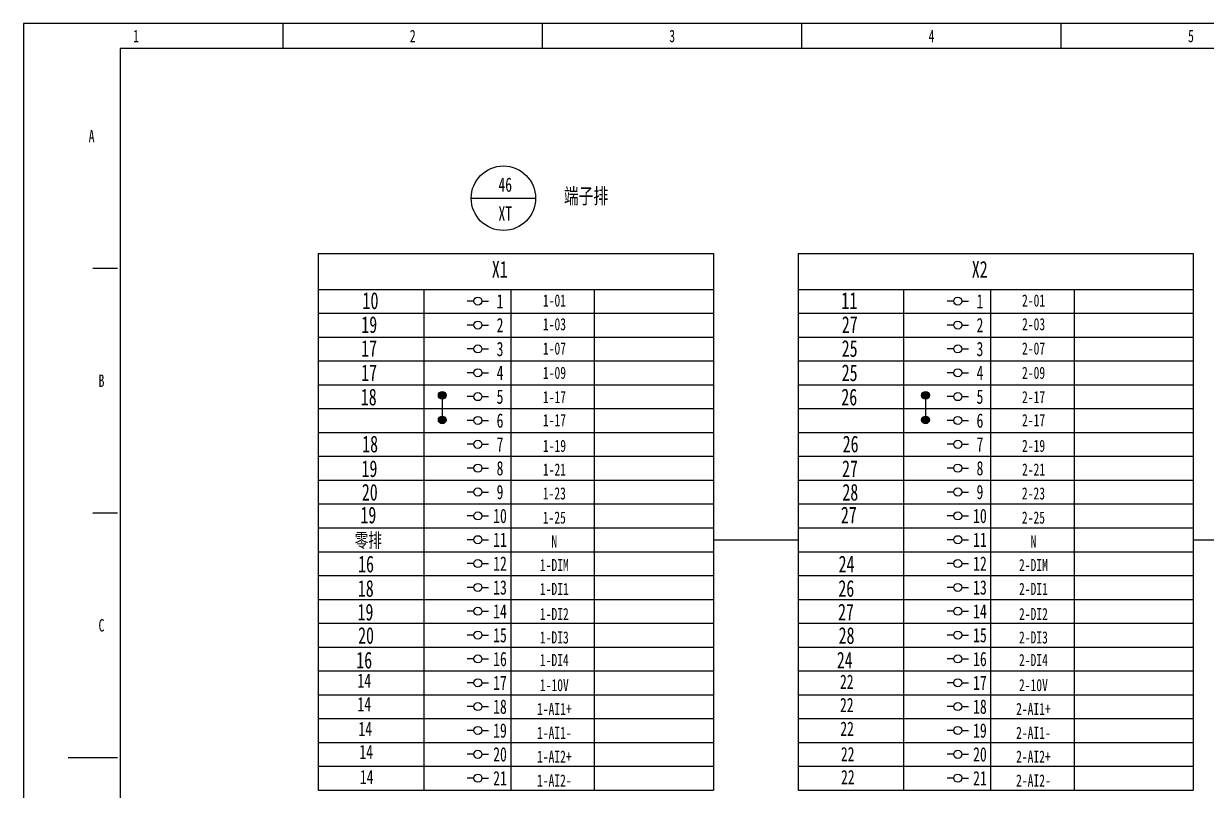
# Model space of a CAD drawing. Header units: millimetres. Extents: x 401220 to 2750366, y -101310 to 943175.
# Drawn here: x 1317985 to 1353266, y 411408 to 434274 of the extents above; entities that cross this region are included whole.
import ezdxf
from ezdxf.enums import TextEntityAlignment as Align

# ---------------------------------------------------------------- set-up
doc = ezdxf.new("R2010")
doc.units = ezdxf.units.MM
doc.styles.add('IDQSTYLE', font='NSimSun.ttf', dxfattribs={"width": 0.7})

msp = doc.modelspace()

# ---------------------------------------------------------------- hatches: boundary and pattern name
h = msp.add_hatch(color=256)
h.dxf.hatch_style = 1
h.paths.add_polyline_path([(1330587.27629, 423190.19194, 1), (1330356.30944, 423190.19194, 1)])
h = msp.add_hatch(color=256)
h.dxf.hatch_style = 1
h.paths.add_polyline_path([(1345004.26912, 423190.19194, 1), (1344773.30228, 423190.19194, 1)])
h = msp.add_hatch(color=256)
h.dxf.hatch_style = 1
h.paths.add_polyline_path([(1330587.27629, 422455.16772, 1), (1330356.30944, 422455.16772, 1)])
h = msp.add_hatch(color=256)
h.dxf.hatch_style = 1
h.paths.add_polyline_path([(1345004.26912, 422455.16772, 1), (1344773.30228, 422455.16772, 1)])

# ---------------------------------------------------------------- linework, layer by layer
at = {"ltscale": 4}
for p, q in [((1325723.55548, 433536.69009), (1325723.55548, 434273.6704)), ((1333461.84878, 433536.69009), (1333461.84878, 434273.6704)), ((1341200.14208, 433536.69009), (1341200.14208, 434273.6704)), ((1348938.43538, 433536.69009), (1348938.43538, 434273.6704)), ((1320048.80706, 426977.56529), (1320785.78737, 426977.56529)), ((1331415.2593, 425998.98723), (1331215.32635, 425998.98723)), ((1331655.17884, 425998.98723), (1331855.11179, 425998.98723)), ((1345732.28566, 425998.98723), (1345532.35272, 425998.98723)), ((1345972.2052, 425998.98723), (1346172.13815, 425998.98723)), ((1331415.2593, 425283.41753), (1331215.32635, 425283.41753)), ((1331655.17884, 425283.41753), (1331855.11179, 425283.41753)), ((1345732.28566, 425283.41753), (1345532.35272, 425283.41753)), ((1345972.2052, 425283.41753), (1346172.13815, 425283.41753)), ((1331415.25928, 424571.94402), (1331215.32633, 424571.94402)), ((1331655.17882, 424571.94402), (1331855.11177, 424571.94402)), ((1345732.28565, 424571.94402), (1345532.3527, 424571.94402)), ((1345972.20518, 424571.94402), (1346172.13813, 424571.94402)), ((1331415.2593, 423860.77456), (1331215.32635, 423860.77456)), ((1331655.17884, 423860.77456), (1331855.11179, 423860.77456)), ((1345732.28566, 423860.77456), (1345532.35272, 423860.77456)), ((1345972.2052, 423860.77456), (1346172.13815, 423860.77456)), ((1331415.25927, 423149.60509), (1331215.32632, 423149.60509)), ((1331655.1788, 423149.60509), (1331855.11175, 423149.60509)), ((1345732.28563, 423149.60509), (1345532.35268, 423149.60509)), ((1345972.20517, 423149.60509), (1346172.13811, 423149.60509)), ((1331415.25938, 422438.73967), (1331215.32643, 422438.73967)), ((1331655.17892, 422438.73967), (1331855.11187, 422438.73967)), ((1345732.28574, 422438.73967), (1345532.35279, 422438.73967)), ((1345972.20528, 422438.73967), (1346172.13823, 422438.73967)), ((1331415.2594, 421727.57021), (1331215.32645, 421727.57021)), ((1331655.17894, 421727.57021), (1331855.11189, 421727.57021)), ((1345732.28576, 421727.57021), (1345532.35281, 421727.57021)), ((1345972.2053, 421727.57021), (1346172.13825, 421727.57021)), ((1331415.25938, 421016.09671), (1331215.32643, 421016.09671)), ((1331655.17892, 421016.09671), (1331855.11187, 421016.09671)), ((1345732.28574, 421016.09671), (1345532.35279, 421016.09671)), ((1345972.20528, 421016.09671), (1346172.13823, 421016.09671)), ((1331415.2594, 420304.92724), (1331215.32645, 420304.92724)), ((1331655.17894, 420304.92724), (1331855.11189, 420304.92724)), ((1345732.28576, 420304.92724), (1345532.35281, 420304.92724)), ((1345972.2053, 420304.92724), (1346172.13825, 420304.92724)), ((1320048.80706, 419681.46018), (1320785.78737, 419681.46018)), ((1331415.25936, 419593.75778), (1331215.32641, 419593.75778)), ((1331655.1789, 419593.75778), (1331855.11185, 419593.75778)), ((1345732.28572, 419593.75778), (1345532.35277, 419593.75778)), ((1345972.20526, 419593.75778), (1346172.13821, 419593.75778)), ((1331415.25928, 418882.89236), (1331215.32633, 418882.89236)), ((1331655.17882, 418882.89236), (1331855.11177, 418882.89236)), ((1345732.28565, 418882.89236), (1345532.3527, 418882.89236)), ((1345972.20518, 418882.89236), (1346172.13813, 418882.89236)), ((1331415.2593, 418171.7229), (1331215.32635, 418171.7229)), ((1331655.17884, 418171.7229), (1331855.11179, 418171.7229)), ((1345732.28566, 418171.7229), (1345532.35272, 418171.7229)), ((1345972.2052, 418171.7229), (1346172.13815, 418171.7229)), ((1331415.25928, 417460.24939), (1331215.32633, 417460.24939)), ((1331655.17882, 417460.24939), (1331855.11177, 417460.24939)), ((1345732.28565, 417460.24939), (1345532.3527, 417460.24939)), ((1345972.20518, 417460.24939), (1346172.13813, 417460.24939)), ((1331415.2593, 416749.07993), (1331215.32635, 416749.07993)), ((1331655.17884, 416749.07993), (1331855.11179, 416749.07993)), ((1345732.28566, 416749.07993), (1345532.35272, 416749.07993)), ((1345972.2052, 416749.07993), (1346172.13815, 416749.07993)), ((1331415.25927, 416037.91047), (1331215.32632, 416037.91047)), ((1331655.1788, 416037.91047), (1331855.11175, 416037.91047)), ((1345732.28563, 416037.91047), (1345532.35268, 416037.91047)), ((1345972.20517, 416037.91047), (1346172.13811, 416037.91047)), ((1331415.25928, 415326.741), (1331215.32633, 415326.741)), ((1331655.17882, 415326.741), (1331855.11177, 415326.741)), ((1345732.28565, 415326.741), (1345532.3527, 415326.741)), ((1345972.20518, 415326.741), (1346172.13813, 415326.741)), ((1331415.2593, 414615.57154), (1331215.32635, 414615.57154)), ((1331655.17884, 414615.57154), (1331855.11179, 414615.57154)), ((1345732.28566, 414615.57154), (1345532.35272, 414615.57154)), ((1345972.2052, 414615.57154), (1346172.13815, 414615.57154)), ((1331415.25932, 413904.40208), (1331215.32637, 413904.40208)), ((1331655.17886, 413904.40208), (1331855.11181, 413904.40208)), ((1345732.28568, 413904.40208), (1345532.35273, 413904.40208)), ((1345972.20522, 413904.40208), (1346172.13817, 413904.40208)), ((1331415.25934, 413193.23262), (1331215.32639, 413193.23262)), ((1331655.17888, 413193.23262), (1331855.11183, 413193.23262)), ((1345732.2857, 413193.23262), (1345532.35275, 413193.23262)), ((1345972.20524, 413193.23262), (1346172.13819, 413193.23262)), ((1331415.25936, 412482.06315), (1331215.32641, 412482.06315)), ((1331655.1789, 412482.06315), (1331855.11185, 412482.06315)), ((1345732.28572, 412482.06315), (1345532.35277, 412482.06315)), ((1345972.20526, 412482.06315), (1346172.13821, 412482.06315)), ((1319311.82674, 412385.35507), (1320785.78737, 412385.35507)), ((1331415.25938, 411770.89369), (1331215.32643, 411770.89369)), ((1331655.17892, 411770.89369), (1331855.11187, 411770.89369)), ((1345732.28574, 411770.89369), (1345532.35279, 411770.89369)), ((1345972.20528, 411770.89369), (1346172.13823, 411770.89369))]:
    msp.add_line(p, q, dxfattribs=at)
for p, q in [((1331336.06655, 429067.38266), (1333258.52148, 429067.38266)), ((1326773.18071, 427415.36432), (1326773.18074, 426348.61013)), ((1326773.18071, 427415.36432), (1338559.66173, 427415.36432)), ((1338559.66173, 427415.36432), (1338559.66176, 426348.61013)), ((1341090.20707, 427415.36432), (1341090.2071, 426348.61013)), ((1341090.20707, 427415.36432), (1352876.68809, 427415.36432)), ((1352876.68809, 427415.36432), (1352876.68812, 426348.61013)), ((1326773.1807, 426348.61013), (1326773.18072, 425637.44067)), ((1326773.1807, 426348.61013), (1326773.18072, 425637.44067)), ((1326773.1807, 426348.61013), (1338151.8921, 426348.61013)), ((1326773.18074, 426348.61013), (1338151.89214, 426348.61013)), ((1327180.95031, 426348.61013), (1338559.66172, 426348.61013)), ((1327180.95035, 426348.61013), (1338559.66176, 426348.61013)), ((1329919.27889, 426348.61013), (1329919.27891, 425637.44067)), ((1332514.72129, 426348.61013), (1332514.7213, 425637.44067)), ((1335003.81441, 426348.61013), (1335003.81442, 425637.44067)), ((1338559.66172, 426348.61013), (1338559.66174, 425637.44067)), ((1338559.66172, 426348.61013), (1338559.66174, 425637.44067)), ((1341090.20706, 426348.61013), (1341090.20708, 425637.44067)), ((1341090.20706, 426348.61013), (1341090.20708, 425637.44067)), ((1341090.20706, 426348.61013), (1352468.91846, 426348.61013)), ((1341090.2071, 426348.61013), (1352468.9185, 426348.61013)), ((1341497.97668, 426348.61013), (1352876.68808, 426348.61013)), ((1341497.97671, 426348.61013), (1352876.68812, 426348.61013)), ((1344236.30525, 426348.61013), (1344236.30527, 425637.44067)), ((1346831.74765, 426348.61013), (1346831.74767, 425637.44067)), ((1349320.84077, 426348.61013), (1349320.84079, 425637.44067)), ((1352876.68808, 426348.61013), (1352876.6881, 425637.44067)), ((1352876.68808, 426348.61013), (1352876.6881, 425637.44067)), ((1326773.18072, 425637.44067), (1326773.18074, 424926.2712)), ((1326773.18072, 425637.44067), (1326773.18074, 424926.2712)), ((1326773.18072, 425637.44067), (1338151.89212, 425637.44067)), ((1327180.95033, 425637.44067), (1338559.66174, 425637.44067)), ((1329919.27891, 425637.44067), (1329919.27893, 424926.2712)), ((1332514.7213, 425637.44067), (1332514.72132, 424926.2712)), ((1335003.81442, 425637.44067), (1335003.81444, 424926.2712)), ((1338559.66174, 425637.44067), (1338559.66176, 424926.2712)), ((1338559.66174, 425637.44067), (1338559.66176, 424926.2712)), ((1341090.20708, 425637.44067), (1341090.2071, 424926.2712)), ((1341090.20708, 425637.44067), (1341090.2071, 424926.2712)), ((1341090.20708, 425637.44067), (1352468.91848, 425637.44067)), ((1341497.97669, 425637.44067), (1352876.6881, 425637.44067)), ((1344236.30527, 425637.44067), (1344236.30529, 424926.2712)), ((1346831.74767, 425637.44067), (1346831.74768, 424926.2712)), ((1349320.84079, 425637.44067), (1349320.8408, 424926.2712)), ((1352876.6881, 425637.44067), (1352876.68812, 424926.2712)), ((1352876.6881, 425637.44067), (1352876.68812, 424926.2712)), ((1326773.18074, 424926.2712), (1326773.18076, 424215.10174)), ((1326773.18074, 424926.2712), (1326773.18076, 424215.10174)), ((1326773.18074, 424926.2712), (1338151.89214, 424926.2712)), ((1327180.95035, 424926.2712), (1338559.66176, 424926.2712)), ((1329919.27893, 424926.2712), (1329919.27895, 424215.10174)), ((1332514.72132, 424926.2712), (1332514.72134, 424215.10174)), ((1335003.81444, 424926.2712), (1335003.81446, 424215.10174)), ((1338559.66176, 424926.2712), (1338559.66178, 424215.10174)), ((1338559.66176, 424926.2712), (1338559.66178, 424215.10174)), ((1341090.2071, 424926.2712), (1341090.20712, 424215.10174)), ((1341090.2071, 424926.2712), (1341090.20712, 424215.10174)), ((1341090.2071, 424926.2712), (1352468.9185, 424926.2712)), ((1341497.97671, 424926.2712), (1352876.68812, 424926.2712)), ((1344236.30529, 424926.2712), (1344236.30531, 424215.10174)), ((1346831.74768, 424926.2712), (1346831.7477, 424215.10174)), ((1349320.8408, 424926.2712), (1349320.84082, 424215.10174)), ((1352876.68812, 424926.2712), (1352876.68814, 424215.10174)), ((1352876.68812, 424926.2712), (1352876.68814, 424215.10174)), ((1326773.18076, 424215.10174), (1326773.18077, 423503.93228)), ((1326773.18076, 424215.10174), (1326773.18077, 423503.93228)), ((1326773.18076, 424215.10174), (1338151.89216, 424215.10174)), ((1327180.95037, 424215.10174), (1338559.66178, 424215.10174)), ((1329919.27895, 424215.10174), (1329919.27897, 423503.93228)), ((1332514.72134, 424215.10174), (1332514.72136, 423503.93228)), ((1335003.81446, 424215.10174), (1335003.81448, 423503.93228)), ((1338559.66178, 424215.10174), (1338559.6618, 423503.93228)), ((1338559.66178, 424215.10174), (1338559.6618, 423503.93228)), ((1341090.20712, 424215.10174), (1341090.20714, 423503.93228)), ((1341090.20712, 424215.10174), (1341090.20714, 423503.93228)), ((1341090.20712, 424215.10174), (1352468.91852, 424215.10174)), ((1341497.97673, 424215.10174), (1352876.68814, 424215.10174)), ((1344236.30531, 424215.10174), (1344236.30533, 423503.93228)), ((1346831.7477, 424215.10174), (1346831.74772, 423503.93228)), ((1349320.84082, 424215.10174), (1349320.84084, 423503.93228)), ((1352876.68814, 424215.10174), (1352876.68816, 423503.93228)), ((1352876.68814, 424215.10174), (1352876.68816, 423503.93228)), ((1326773.18077, 423503.93228), (1326773.18079, 422792.76281)), ((1326773.18077, 423503.93228), (1326773.18079, 422792.76281)), ((1326773.18077, 423503.93228), (1338151.89218, 423503.93228)), ((1327180.95039, 423503.93228), (1338559.6618, 423503.93228)), ((1329919.27897, 423503.93228), (1329919.27899, 422792.76281)), ((1332514.72136, 423503.93228), (1332514.72138, 422792.76281)), ((1335003.81448, 423503.93228), (1335003.8145, 422792.76281)), ((1338559.6618, 423503.93228), (1338559.66181, 422792.76281)), ((1338559.6618, 423503.93228), (1338559.66181, 422792.76281)), ((1341090.20714, 423503.93228), (1341090.20715, 422792.76281)), ((1341090.20714, 423503.93228), (1341090.20715, 422792.76281)), ((1341090.20714, 423503.93228), (1352468.91854, 423503.93228)), ((1341497.97675, 423503.93228), (1352876.68816, 423503.93228)), ((1344236.30533, 423503.93228), (1344236.30535, 422792.76281)), ((1346831.74772, 423503.93228), (1346831.74774, 422792.76281)), ((1349320.84084, 423503.93228), (1349320.84086, 422792.76281)), ((1352876.68816, 423503.93228), (1352876.68818, 422792.76281)), ((1352876.68816, 423503.93228), (1352876.68818, 422792.76281)), ((1330471.79287, 423190.19194), (1330471.79287, 422455.16772)), ((1344888.7857, 423190.19194), (1344888.7857, 422455.16772)), ((1326773.18079, 422792.76281), (1338151.8922, 422792.76281)), ((1326773.18079, 422792.76281), (1326773.18081, 422081.59335)), ((1326773.18079, 422792.76281), (1326773.18081, 422081.59335)), ((1326773.18079, 422792.76281), (1338151.8922, 422792.76281)), ((1326773.18083, 422792.76281), (1338151.89224, 422792.76281)), ((1327180.95041, 422792.76281), (1338559.66181, 422792.76281)), ((1327180.95041, 422792.76281), (1338559.66181, 422792.76281)), ((1327180.95045, 422792.76281), (1338559.66185, 422792.76281)), ((1329919.27899, 422792.76281), (1329919.27901, 422081.59335)), ((1332514.72138, 422792.76281), (1332514.7214, 422081.59335)), ((1335003.8145, 422792.76281), (1335003.81452, 422081.59335)), ((1338559.66181, 422792.76281), (1338559.66183, 422081.59335)), ((1338559.66181, 422792.76281), (1338559.66183, 422081.59335)), ((1341090.20715, 422792.76281), (1352468.91856, 422792.76281)), ((1341090.20715, 422792.76281), (1341090.20717, 422081.59335)), ((1341090.20715, 422792.76281), (1341090.20717, 422081.59335)), ((1341090.20715, 422792.76281), (1352468.91856, 422792.76281)), ((1341090.20719, 422792.76281), (1352468.9186, 422792.76281)), ((1341497.97677, 422792.76281), (1352876.68818, 422792.76281)), ((1341497.97677, 422792.76281), (1352876.68818, 422792.76281)), ((1341497.97681, 422792.76281), (1352876.68821, 422792.76281)), ((1344236.30535, 422792.76281), (1344236.30537, 422081.59335)), ((1346831.74774, 422792.76281), (1346831.74776, 422081.59335)), ((1349320.84086, 422792.76281), (1349320.84088, 422081.59335)), ((1352876.68818, 422792.76281), (1352876.68819, 422081.59335)), ((1352876.68818, 422792.76281), (1352876.68819, 422081.59335)), ((1326773.18081, 422081.59335), (1326773.18083, 421370.42389)), ((1326773.18081, 422081.59335), (1326773.18083, 421370.42389)), ((1326773.18081, 422081.59335), (1338151.89222, 422081.59335)), ((1327180.95043, 422081.59335), (1338559.66183, 422081.59335)), ((1329919.27901, 422081.59335), (1329919.27902, 421370.42389)), ((1332514.7214, 422081.59335), (1332514.72142, 421370.42389)), ((1335003.81452, 422081.59335), (1335003.81454, 421370.42389)), ((1338559.66183, 422081.59335), (1338559.66185, 421370.42389)), ((1338559.66183, 422081.59335), (1338559.66185, 421370.42389)), ((1341090.20717, 422081.59335), (1341090.20719, 421370.42389)), ((1341090.20717, 422081.59335), (1341090.20719, 421370.42389)), ((1341090.20717, 422081.59335), (1352468.91858, 422081.59335)), ((1341497.97679, 422081.59335), (1352876.68819, 422081.59335)), ((1344236.30537, 422081.59335), (1344236.30539, 421370.42389)), ((1346831.74776, 422081.59335), (1346831.74778, 421370.42389)), ((1349320.84088, 422081.59335), (1349320.8409, 421370.42389)), ((1352876.68819, 422081.59335), (1352876.68821, 421370.42389)), ((1352876.68819, 422081.59335), (1352876.68821, 421370.42389)), ((1326773.18083, 421370.42389), (1326773.18085, 420659.25443)), ((1326773.18083, 421370.42389), (1326773.18085, 420659.25443)), ((1326773.18083, 421370.42389), (1338151.89224, 421370.42389)), ((1327180.95045, 421370.42389), (1338559.66185, 421370.42389)), ((1329919.27902, 421370.42389), (1329919.27904, 420659.25443)), ((1332514.72142, 421370.42389), (1332514.72144, 420659.25443)), ((1335003.81454, 421370.42389), (1335003.81456, 420659.25443)), ((1338559.66185, 421370.42389), (1338559.66187, 420659.25443)), ((1338559.66185, 421370.42389), (1338559.66187, 420659.25443)), ((1341090.20719, 421370.42389), (1341090.20721, 420659.25443)), ((1341090.20719, 421370.42389), (1341090.20721, 420659.25443)), ((1341090.20719, 421370.42389), (1352468.9186, 421370.42389)), ((1341497.97681, 421370.42389), (1352876.68821, 421370.42389)), ((1344236.30539, 421370.42389), (1344236.3054, 420659.25443)), ((1346831.74778, 421370.42389), (1346831.7478, 420659.25443)), ((1349320.8409, 421370.42389), (1349320.84092, 420659.25443)), ((1352876.68821, 421370.42389), (1352876.68823, 420659.25443)), ((1352876.68821, 421370.42389), (1352876.68823, 420659.25443)), ((1326773.18085, 420659.25443), (1326773.18087, 419948.08496)), ((1326773.18085, 420659.25443), (1326773.18087, 419948.08496)), ((1326773.18085, 420659.25443), (1338151.89225, 420659.25443)), ((1327180.95047, 420659.25443), (1338559.66187, 420659.25443)), ((1329919.27904, 420659.25443), (1329919.27906, 419948.08496)), ((1332514.72144, 420659.25443), (1332514.72146, 419948.08496)), ((1335003.81456, 420659.25443), (1335003.81458, 419948.08496)), ((1338559.66187, 420659.25443), (1338559.66189, 419948.08496)), ((1338559.66187, 420659.25443), (1338559.66189, 419948.08496)), ((1341090.20721, 420659.25443), (1341090.20723, 419948.08496)), ((1341090.20721, 420659.25443), (1341090.20723, 419948.08496)), ((1341090.20721, 420659.25443), (1352468.91862, 420659.25443)), ((1341497.97683, 420659.25443), (1352876.68823, 420659.25443)), ((1344236.3054, 420659.25443), (1344236.30542, 419948.08496)), ((1346831.7478, 420659.25443), (1346831.74782, 419948.08496)), ((1349320.84092, 420659.25443), (1349320.84094, 419948.08496)), ((1352876.68823, 420659.25443), (1352876.68825, 419948.08496)), ((1352876.68823, 420659.25443), (1352876.68825, 419948.08496)), ((1326773.18087, 419948.08496), (1326773.18089, 419236.9155)), ((1326773.18087, 419948.08496), (1326773.18089, 419236.9155)), ((1326773.18087, 419948.08496), (1338151.89227, 419948.08496)), ((1327180.95049, 419948.08496), (1338559.66189, 419948.08496)), ((1329919.27906, 419948.08496), (1329919.27908, 419236.9155)), ((1332514.72146, 419948.08496), (1332514.72148, 419236.9155)), ((1335003.81458, 419948.08496), (1335003.8146, 419236.9155)), ((1338559.66189, 419948.08496), (1338559.66191, 419236.9155)), ((1338559.66189, 419948.08496), (1338559.66191, 419236.9155)), ((1341090.20723, 419948.08496), (1341090.20725, 419236.9155)), ((1341090.20723, 419948.08496), (1341090.20725, 419236.9155)), ((1341090.20723, 419948.08496), (1352468.91863, 419948.08496)), ((1341497.97685, 419948.08496), (1352876.68825, 419948.08496)), ((1344236.30542, 419948.08496), (1344236.30544, 419236.9155)), ((1346831.74782, 419948.08496), (1346831.74784, 419236.9155)), ((1349320.84094, 419948.08496), (1349320.84096, 419236.9155)), ((1352876.68825, 419948.08496), (1352876.68827, 419236.9155)), ((1352876.68825, 419948.08496), (1352876.68827, 419236.9155)), ((1326773.1807, 419236.9155), (1326773.18072, 418525.74604)), ((1326773.1807, 419236.9155), (1326773.18072, 418525.74604)), ((1326773.1807, 419236.9155), (1338151.8921, 419236.9155)), ((1326773.18074, 419236.9155), (1338151.89214, 419236.9155)), ((1326773.18089, 419236.9155), (1338151.89229, 419236.9155)), ((1327180.95031, 419236.9155), (1338559.66172, 419236.9155)), ((1327180.95035, 419236.9155), (1338559.66176, 419236.9155)), ((1327180.95051, 419236.9155), (1338559.66191, 419236.9155)), ((1329919.27889, 419236.9155), (1329919.27891, 418525.74604)), ((1332514.72129, 419236.9155), (1332514.7213, 418525.74604)), ((1335003.81441, 419236.9155), (1335003.81442, 418525.74604)), ((1338559.66172, 419236.9155), (1338559.66174, 418525.74604)), ((1338559.66172, 419236.9155), (1338559.66174, 418525.74604)), ((1341090.20706, 419236.9155), (1341090.20708, 418525.74604)), ((1341090.20706, 419236.9155), (1341090.20708, 418525.74604)), ((1341090.20706, 419236.9155), (1352468.91846, 419236.9155)), ((1341090.2071, 419236.9155), (1352468.9185, 419236.9155)), ((1341090.20725, 419236.9155), (1352468.91865, 419236.9155)), ((1341497.97668, 419236.9155), (1352876.68808, 419236.9155)), ((1341497.97671, 419236.9155), (1352876.68812, 419236.9155)), ((1341497.97687, 419236.9155), (1352876.68827, 419236.9155)), ((1344236.30525, 419236.9155), (1344236.30527, 418525.74604)), ((1346831.74765, 419236.9155), (1346831.74767, 418525.74604)), ((1349320.84077, 419236.9155), (1349320.84079, 418525.74604)), ((1352876.68808, 419236.9155), (1352876.6881, 418525.74604)), ((1352876.68808, 419236.9155), (1352876.6881, 418525.74604)), ((1338559.66173, 418881.33077), (1341090.20707, 418881.33077)), ((1352876.68809, 418881.33077), (1355433.73352, 418881.33077)), ((1326773.18072, 418525.74604), (1326773.18074, 417814.57658)), ((1326773.18072, 418525.74604), (1326773.18074, 417814.57658)), ((1326773.18072, 418525.74604), (1338151.89212, 418525.74604)), ((1327180.95033, 418525.74604), (1338559.66174, 418525.74604)), ((1329919.27891, 418525.74604), (1329919.27893, 417814.57658)), ((1332514.7213, 418525.74604), (1332514.72132, 417814.57658)), ((1335003.81442, 418525.74604), (1335003.81444, 417814.57658)), ((1338559.66174, 418525.74604), (1338559.66176, 417814.57658)), ((1338559.66174, 418525.74604), (1338559.66176, 417814.57658)), ((1341090.20708, 418525.74604), (1341090.2071, 417814.57658)), ((1341090.20708, 418525.74604), (1341090.2071, 417814.57658)), ((1341090.20708, 418525.74604), (1352468.91848, 418525.74604)), ((1341497.97669, 418525.74604), (1352876.6881, 418525.74604)), ((1344236.30527, 418525.74604), (1344236.30529, 417814.57658)), ((1346831.74767, 418525.74604), (1346831.74768, 417814.57658)), ((1349320.84079, 418525.74604), (1349320.8408, 417814.57658)), ((1352876.6881, 418525.74604), (1352876.68812, 417814.57658)), ((1352876.6881, 418525.74604), (1352876.68812, 417814.57658)), ((1326773.18074, 417814.57658), (1326773.18076, 417103.40711)), ((1326773.18074, 417814.57658), (1326773.18076, 417103.40711)), ((1326773.18074, 417814.57658), (1338151.89214, 417814.57658)), ((1327180.95035, 417814.57658), (1338559.66176, 417814.57658)), ((1329919.27893, 417814.57658), (1329919.27895, 417103.40711)), ((1332514.72132, 417814.57658), (1332514.72134, 417103.40711)), ((1335003.81444, 417814.57658), (1335003.81446, 417103.40711)), ((1338559.66176, 417814.57658), (1338559.66178, 417103.40711)), ((1338559.66176, 417814.57658), (1338559.66178, 417103.40711)), ((1341090.2071, 417814.57658), (1341090.20712, 417103.40711)), ((1341090.2071, 417814.57658), (1341090.20712, 417103.40711)), ((1341090.2071, 417814.57658), (1352468.9185, 417814.57658)), ((1341497.97671, 417814.57658), (1352876.68812, 417814.57658)), ((1344236.30529, 417814.57658), (1344236.30531, 417103.40711)), ((1346831.74768, 417814.57658), (1346831.7477, 417103.40711)), ((1349320.8408, 417814.57658), (1349320.84082, 417103.40711)), ((1352876.68812, 417814.57658), (1352876.68814, 417103.40711)), ((1352876.68812, 417814.57658), (1352876.68814, 417103.40711)), ((1326773.18076, 417103.40711), (1326773.18077, 416392.23765)), ((1326773.18076, 417103.40711), (1326773.18077, 416392.23765)), ((1326773.18076, 417103.40711), (1338151.89216, 417103.40711)), ((1327180.95037, 417103.40711), (1338559.66178, 417103.40711)), ((1329919.27895, 417103.40711), (1329919.27897, 416392.23765)), ((1332514.72134, 417103.40711), (1332514.72136, 416392.23765)), ((1335003.81446, 417103.40711), (1335003.81448, 416392.23765)), ((1338559.66178, 417103.40711), (1338559.6618, 416392.23765)), ((1338559.66178, 417103.40711), (1338559.6618, 416392.23765)), ((1341090.20712, 417103.40711), (1341090.20714, 416392.23765)), ((1341090.20712, 417103.40711), (1341090.20714, 416392.23765)), ((1341090.20712, 417103.40711), (1352468.91852, 417103.40711)), ((1341497.97673, 417103.40711), (1352876.68814, 417103.40711)), ((1344236.30531, 417103.40711), (1344236.30533, 416392.23765)), ((1346831.7477, 417103.40711), (1346831.74772, 416392.23765)), ((1349320.84082, 417103.40711), (1349320.84084, 416392.23765)), ((1352876.68814, 417103.40711), (1352876.68816, 416392.23765)), ((1352876.68814, 417103.40711), (1352876.68816, 416392.23765)), ((1326773.18077, 416392.23765), (1326773.18079, 415681.06819)), ((1326773.18077, 416392.23765), (1326773.18079, 415681.06819)), ((1326773.18077, 416392.23765), (1338151.89218, 416392.23765)), ((1327180.95039, 416392.23765), (1338559.6618, 416392.23765)), ((1329919.27897, 416392.23765), (1329919.27899, 415681.06819)), ((1332514.72136, 416392.23765), (1332514.72138, 415681.06819)), ((1335003.81448, 416392.23765), (1335003.8145, 415681.06819)), ((1338559.6618, 416392.23765), (1338559.66181, 415681.06819)), ((1338559.6618, 416392.23765), (1338559.66181, 415681.06819)), ((1341090.20714, 416392.23765), (1341090.20715, 415681.06819)), ((1341090.20714, 416392.23765), (1341090.20715, 415681.06819)), ((1341090.20714, 416392.23765), (1352468.91854, 416392.23765)), ((1341497.97675, 416392.23765), (1352876.68816, 416392.23765)), ((1344236.30533, 416392.23765), (1344236.30535, 415681.06819)), ((1346831.74772, 416392.23765), (1346831.74774, 415681.06819)), ((1349320.84084, 416392.23765), (1349320.84086, 415681.06819)), ((1352876.68816, 416392.23765), (1352876.68818, 415681.06819)), ((1352876.68816, 416392.23765), (1352876.68818, 415681.06819)), ((1326773.18079, 415681.06819), (1326773.18081, 414969.89872)), ((1326773.18079, 415681.06819), (1326773.18081, 414969.89872)), ((1326773.18079, 415681.06819), (1338151.8922, 415681.06819)), ((1327180.95041, 415681.06819), (1338559.66181, 415681.06819)), ((1329919.27899, 415681.06819), (1329919.27901, 414969.89872)), ((1332514.72138, 415681.06819), (1332514.7214, 414969.89872)), ((1335003.8145, 415681.06819), (1335003.81452, 414969.89872)), ((1338559.66181, 415681.06819), (1338559.66183, 414969.89872)), ((1338559.66181, 415681.06819), (1338559.66183, 414969.89872)), ((1341090.20715, 415681.06819), (1341090.20717, 414969.89872)), ((1341090.20715, 415681.06819), (1341090.20717, 414969.89872)), ((1341090.20715, 415681.06819), (1352468.91856, 415681.06819)), ((1341497.97677, 415681.06819), (1352876.68818, 415681.06819)), ((1344236.30535, 415681.06819), (1344236.30537, 414969.89872)), ((1346831.74774, 415681.06819), (1346831.74776, 414969.89872)), ((1349320.84086, 415681.06819), (1349320.84088, 414969.89872)), ((1352876.68818, 415681.06819), (1352876.68819, 414969.89872)), ((1352876.68818, 415681.06819), (1352876.68819, 414969.89872)), ((1326773.18081, 414969.89872), (1326773.18083, 414258.72926)), ((1326773.18081, 414969.89872), (1326773.18083, 414258.72926)), ((1326773.18081, 414969.89872), (1338151.89222, 414969.89872)), ((1327180.95043, 414969.89872), (1338559.66183, 414969.89872)), ((1329919.27901, 414969.89872), (1329919.27902, 414258.72926)), ((1332514.7214, 414969.89872), (1332514.72142, 414258.72926)), ((1335003.81452, 414969.89872), (1335003.81454, 414258.72926)), ((1338559.66183, 414969.89872), (1338559.66185, 414258.72926)), ((1338559.66183, 414969.89872), (1338559.66185, 414258.72926)), ((1341090.20717, 414969.89872), (1341090.20719, 414258.72926)), ((1341090.20717, 414969.89872), (1341090.20719, 414258.72926)), ((1341090.20717, 414969.89872), (1352468.91858, 414969.89872)), ((1341497.97679, 414969.89872), (1352876.68819, 414969.89872)), ((1344236.30537, 414969.89872), (1344236.30539, 414258.72926)), ((1346831.74776, 414969.89872), (1346831.74778, 414258.72926)), ((1349320.84088, 414969.89872), (1349320.8409, 414258.72926)), ((1352876.68819, 414969.89872), (1352876.68821, 414258.72926)), ((1352876.68819, 414969.89872), (1352876.68821, 414258.72926)), ((1326773.18083, 414258.72926), (1326773.18085, 413547.5598)), ((1326773.18083, 414258.72926), (1326773.18085, 413547.5598)), ((1326773.18083, 414258.72926), (1338151.89224, 414258.72926)), ((1327180.95045, 414258.72926), (1338559.66185, 414258.72926)), ((1329919.27902, 414258.72926), (1329919.27904, 413547.5598)), ((1332514.72142, 414258.72926), (1332514.72144, 413547.5598)), ((1335003.81454, 414258.72926), (1335003.81456, 413547.5598)), ((1338559.66185, 414258.72926), (1338559.66187, 413547.5598)), ((1338559.66185, 414258.72926), (1338559.66187, 413547.5598)), ((1341090.20719, 414258.72926), (1341090.20721, 413547.5598)), ((1341090.20719, 414258.72926), (1341090.20721, 413547.5598)), ((1341090.20719, 414258.72926), (1352468.9186, 414258.72926)), ((1341497.97681, 414258.72926), (1352876.68821, 414258.72926)), ((1344236.30539, 414258.72926), (1344236.3054, 413547.5598)), ((1346831.74778, 414258.72926), (1346831.7478, 413547.5598)), ((1349320.8409, 414258.72926), (1349320.84092, 413547.5598)), ((1352876.68821, 414258.72926), (1352876.68823, 413547.5598)), ((1352876.68821, 414258.72926), (1352876.68823, 413547.5598)), ((1326773.18085, 413547.5598), (1326773.18087, 412836.39034)), ((1326773.18085, 413547.5598), (1326773.18087, 412836.39034)), ((1326773.18085, 413547.5598), (1338151.89225, 413547.5598)), ((1327180.95047, 413547.5598), (1338559.66187, 413547.5598)), ((1329919.27904, 413547.5598), (1329919.27906, 412836.39034)), ((1332514.72144, 413547.5598), (1332514.72146, 412836.39034)), ((1335003.81456, 413547.5598), (1335003.81458, 412836.39034)), ((1338559.66187, 413547.5598), (1338559.66189, 412836.39034)), ((1338559.66187, 413547.5598), (1338559.66189, 412836.39034)), ((1341090.20721, 413547.5598), (1341090.20723, 412836.39034)), ((1341090.20721, 413547.5598), (1341090.20723, 412836.39034)), ((1341090.20721, 413547.5598), (1352468.91862, 413547.5598)), ((1341497.97683, 413547.5598), (1352876.68823, 413547.5598)), ((1344236.3054, 413547.5598), (1344236.30542, 412836.39034)), ((1346831.7478, 413547.5598), (1346831.74782, 412836.39034)), ((1349320.84092, 413547.5598), (1349320.84094, 412836.39034)), ((1352876.68823, 413547.5598), (1352876.68825, 412836.39034)), ((1352876.68823, 413547.5598), (1352876.68825, 412836.39034)), ((1326773.18087, 412836.39034), (1326773.18089, 412125.22087)), ((1326773.18087, 412836.39034), (1326773.18089, 412125.22087)), ((1326773.18087, 412836.39034), (1338151.89227, 412836.39034)), ((1327180.95049, 412836.39034), (1338559.66189, 412836.39034)), ((1329919.27906, 412836.39034), (1329919.27908, 412125.22087)), ((1332514.72146, 412836.39034), (1332514.72148, 412125.22087)), ((1335003.81458, 412836.39034), (1335003.8146, 412125.22087)), ((1338559.66189, 412836.39034), (1338559.66191, 412125.22087)), ((1338559.66189, 412836.39034), (1338559.66191, 412125.22087)), ((1341090.20723, 412836.39034), (1341090.20725, 412125.22087)), ((1341090.20723, 412836.39034), (1341090.20725, 412125.22087)), ((1341090.20723, 412836.39034), (1352468.91863, 412836.39034)), ((1341497.97685, 412836.39034), (1352876.68825, 412836.39034)), ((1344236.30542, 412836.39034), (1344236.30544, 412125.22087)), ((1346831.74782, 412836.39034), (1346831.74784, 412125.22087)), ((1349320.84094, 412836.39034), (1349320.84096, 412125.22087)), ((1352876.68825, 412836.39034), (1352876.68827, 412125.22087)), ((1352876.68825, 412836.39034), (1352876.68827, 412125.22087)), ((1326773.18089, 412125.22087), (1326773.18091, 411414.05141)), ((1326773.18089, 412125.22087), (1326773.18091, 411414.05141)), ((1326773.18089, 412125.22087), (1338151.89229, 412125.22087)), ((1327180.95051, 412125.22087), (1338559.66191, 412125.22087)), ((1329919.27908, 412125.22087), (1329919.2791, 411414.05141)), ((1332514.72148, 412125.22087), (1332514.7215, 411414.05141)), ((1335003.8146, 412125.22087), (1335003.81461, 411414.05141)), ((1338559.66191, 412125.22087), (1338559.66193, 411414.05141)), ((1338559.66191, 412125.22087), (1338559.66193, 411414.05141)), ((1341090.20725, 412125.22087), (1341090.20727, 411414.05141)), ((1341090.20725, 412125.22087), (1341090.20727, 411414.05141)), ((1341090.20725, 412125.22087), (1352468.91865, 412125.22087)), ((1341497.97687, 412125.22087), (1352876.68827, 412125.22087)), ((1344236.30544, 412125.22087), (1344236.30546, 411414.05141)), ((1346831.74784, 412125.22087), (1346831.74786, 411414.05141)), ((1349320.84096, 412125.22087), (1349320.84098, 411414.05141)), ((1352876.68827, 412125.22087), (1352876.68829, 411414.05141)), ((1352876.68827, 412125.22087), (1352876.68829, 411414.05141)), ((1326773.18091, 411414.05141), (1338151.89231, 411414.05141)), ((1326773.18101, 411414.05141), (1338559.66203, 411414.05141)), ((1327180.95052, 411414.05141), (1338559.66193, 411414.05141)), ((1341090.20716, 411414.05179), (1352468.91857, 411414.05179)), ((1341090.20727, 411414.05179), (1352876.68829, 411414.05179)), ((1341090.20727, 411414.05141), (1352468.91867, 411414.05141)), ((1341090.20737, 411414.05141), (1352876.68839, 411414.05141)), ((1341497.97678, 411414.05179), (1352876.68818, 411414.05179)), ((1341497.97689, 411414.05141), (1352876.68829, 411414.05141))]:
    msp.add_line(p, q)
for points in [[(1317985.26218, 390497.03973), (1382618.43575, 390497.03973), (1382618.43575, 434273.6704), (1317985.26218, 434273.6704)], [(1320859.4854, 391234.02004), (1381439.26725, 391234.02004), (1381439.26725, 433536.69009), (1320859.4854, 433536.69009)]]:
    msp.add_lwpolyline(points, close=True, dxfattribs=at)
for centre, radius in [((1332297.29402, 429067.38266), 961.22746), ((1330471.79287, 423190.19194), 115.48342), ((1344888.7857, 423190.19194), 115.48342), ((1330471.79287, 422455.16772), 115.48342), ((1344888.7857, 422455.16772), 115.48342)]:
    msp.add_circle(centre, radius)
for centre in [(1331535.21907, 425998.98723), (1345852.24543, 425998.98723), (1331535.21907, 425283.41753), (1345852.24543, 425283.41753), (1331535.21905, 424571.94402), (1345852.24541, 424571.94402), (1331535.21907, 423860.77456), (1345852.24543, 423860.77456), (1331535.21903, 423149.60509), (1345852.2454, 423149.60509), (1331535.21915, 422438.73967), (1345852.24551, 422438.73967), (1331535.21917, 421727.57021), (1345852.24553, 421727.57021), (1331535.21915, 421016.09671), (1345852.24551, 421016.09671), (1331535.21917, 420304.92724), (1345852.24553, 420304.92724), (1331535.21913, 419593.75778), (1345852.24549, 419593.75778), (1331535.21905, 418882.89236), (1345852.24541, 418882.89236), (1331535.21907, 418171.7229), (1345852.24543, 418171.7229), (1331535.21905, 417460.24939), (1345852.24541, 417460.24939), (1331535.21907, 416749.07993), (1345852.24543, 416749.07993), (1331535.21903, 416037.91047), (1345852.2454, 416037.91047), (1331535.21905, 415326.741), (1345852.24541, 415326.741), (1331535.21907, 414615.57154), (1345852.24543, 414615.57154), (1331535.21909, 413904.40208), (1345852.24545, 413904.40208), (1331535.21911, 413193.23262), (1345852.24547, 413193.23262), (1331535.21913, 412482.06315), (1345852.24549, 412482.06315), (1331535.21915, 411770.89369), (1345852.24551, 411770.89369)]:
    msp.add_circle(centre, 119.95977, dxfattribs=at)

# ---------------------------------------------------------------- texts
at = {"style": 'IDQSTYLE', "width": 0.7}
for s, p in [('1', (1321338.52261, 433610.38812)), ('2', (1329592.70213, 433610.38812)), ('3', (1337330.99543, 433610.38812)), ('4', (1345069.28873, 433610.38812)), ('5', (1352807.58203, 433610.38812)), ('A', (1320011.95804, 430625.61785)), ('B', (1320306.75017, 423329.51274)), ('C', (1320306.75017, 416033.40762))]:
    msp.add_text(s, height=369.22714, dxfattribs=at).set_placement(p, align=Align.BOTTOM_CENTER)
for s, height, p in [('46', 425.550404, (1332351.31854, 429474.21488)), ('XT', 425.550404, (1332351.31854, 428610.78214)), ('X1', 497.818624, (1332188.69348, 426947.78333)), ('X2', 497.818624, (1346505.71984, 426947.78333)), ('10', 506.768077, (1328330.31804, 426012.23367)), ('1', 426.70168, (1332195.42107, 425993.0254)), ('1-01', 361.4625, (1333819.90406, 426017.14603)), ('11', 506.768077, (1342616.72758, 426012.23367)), ('1', 426.70168, (1346512.44743, 425993.0254)), ('2-01', 361.4625, (1348112.10261, 426017.14603)), ('@N421', 0.142234, (1332514.72129, 425993.0254)), ('@N421', 0.142234, (1346831.74765, 425993.0254)), ('19', 497.818624, (1328294.75978, 425298.42783)), ('2', 426.70168, (1332195.42109, 425281.85593)), ('1-03', 361.4625, (1333819.90406, 425310.28869)), ('27', 497.818624, (1342628.67631, 425298.42783)), ('2', 426.70168, (1346512.44745, 425281.85593)), ('2-03', 361.4625, (1348112.10261, 425310.28869)), ('17', 497.818624, (1328290.87792, 424585.88524)), ('25', 497.818624, (1342624.79445, 424585.88524)), ('3', 426.70168, (1332195.42111, 424570.68647)), ('1-07', 361.4625, (1333819.90406, 424585.76032)), ('3', 426.70168, (1346512.44747, 424570.68647)), ('2-07', 361.4625, (1348112.10261, 424585.76032)), ('17', 497.818624, (1328290.87792, 423861.33896)), ('25', 497.818624, (1342624.79445, 423861.33896)), ('4', 426.70168, (1332195.42112, 423859.51701)), ('1-09', 361.4625, (1333819.90406, 423861.23195)), ('4', 426.70168, (1346512.44749, 423859.51701)), ('2-09', 361.4625, (1348112.10261, 423861.23195)), ('18', 497.818624, (1328279.29708, 423138.64209)), ('26', 497.818624, (1342613.21362, 423138.64209)), ('5', 426.70168, (1332195.42124, 423148.65159)), ('1-17', 361.4625, (1333819.90406, 423136.70357)), ('5', 426.70168, (1346512.4476, 423148.65159)), ('2-17', 361.4625, (1348112.10261, 423136.70357)), ('6', 426.70168, (1332195.42126, 422437.48213)), ('@N421', 0.142234, (1332514.72138, 422437.17808)), ('1-17', 361.4625, (1333819.90406, 422448.54419)), ('6', 426.70168, (1346512.44762, 422437.48213)), ('@N421', 0.142234, (1346831.74774, 422437.17808)), ('2-17', 361.4625, (1348112.10261, 422448.54419)), ('18', 497.818624, (1328320.11537, 421738.07261)), ('26', 497.818624, (1342654.0319, 421738.07261)), ('7', 426.70168, (1332195.42124, 421726.00862)), ('1-19', 361.4625, (1333819.90406, 421682.78251)), ('7', 426.70168, (1346512.4476, 421726.00862)), ('2-19', 361.4625, (1348112.10261, 421682.78251)), ('19', 497.818624, (1328301.50844, 421001.26404)), ('8', 426.70168, (1332195.42126, 421014.83916)), ('1-21', 361.4625, (1333819.90406, 420975.92518)), ('27', 497.818624, (1342635.42497, 421001.26404)), ('8', 426.70168, (1346512.44762, 421014.83916)), ('2-21', 361.4625, (1348112.10261, 420975.92518)), ('20', 497.818624, (1328311.14008, 420298.70965)), ('9', 426.70168, (1332195.42128, 420303.66969)), ('1-23', 361.4625, (1333815.66357, 420264.23242)), ('28', 497.818624, (1342645.05662, 420298.70965)), ('9', 426.70168, (1346512.44764, 420303.66969)), ('2-23', 361.4625, (1348107.86212, 420264.23242)), ('19', 497.818624, (1328267.28243, 419620.3349)), ('27', 497.818624, (1342601.19896, 419620.3349)), ('10', 426.701678, (1332195.42133, 419592.80427)), ('1-25', 361.4625, (1333815.66357, 419542.8151)), ('10', 426.701678, (1346512.4477, 419592.80427)), ('2-25', 361.4625, (1348107.86212, 419542.8151)), ('零排', 425.550404, (1328267.28243, 418865.12521)), ('11', 426.701678, (1332195.42135, 418881.63481)), ('@N421', 0.142234, (1332514.72129, 418881.33077)), ('N', 361.4625, (1333815.66357, 418830.52974)), ('11', 426.701678, (1346512.44771, 418881.63481)), ('@N421', 0.142234, (1346831.74765, 418881.33077)), ('N', 361.4625, (1348107.86212, 418830.52974)), ('16', 497.818624, (1328198.73364, 418157.52525)), ('12', 426.701678, (1332195.42133, 418170.16131)), ('1-DIM', 361.4625, (1333815.66357, 418127.37606)), ('24', 497.818624, (1342532.65017, 418157.52525)), ('12', 426.701678, (1346512.4477, 418170.16131)), ('2-DIM', 361.4625, (1348107.86212, 418127.37606)), ('18', 497.818624, (1328191.41604, 417429.41408)), ('13', 426.701678, (1332195.42135, 417458.99184)), ('1-DI1', 361.4625, (1333815.66357, 417415.0907)), ('26', 497.818624, (1342525.33257, 417429.41408)), ('13', 426.701678, (1346512.44771, 417458.99184)), ('2-DI1', 361.4625, (1348107.86212, 417415.0907)), ('19', 497.818624, (1328181.86576, 416724.62233)), ('14', 426.701678, (1332195.42137, 416747.82238)), ('1-DI2', 361.4625, (1333815.66357, 416666.27753)), ('27', 497.818624, (1342515.78229, 416724.62233)), ('14', 426.701678, (1346512.44773, 416747.82238)), ('2-DI2', 361.4625, (1348107.86212, 416666.27753)), ('20', 497.818624, (1328199.33903, 416026.1391)), ('15', 426.701678, (1332195.42124, 416036.95696)), ('1-DI3', 361.4625, (1333815.66357, 415968.91801)), ('28', 497.818624, (1342533.25556, 416026.1391)), ('15', 426.701678, (1346512.4476, 416036.95696)), ('2-DI3', 361.4625, (1348107.86212, 415968.91801)), ('16', 496.075662, (1328144.58601, 415291.34951)), ('16', 426.701678, (1332195.42126, 415325.7875)), ('1-DI4', 361.4625, (1333815.66357, 415293.87657)), ('24', 496.075662, (1342478.50254, 415291.34951)), ('16', 426.701678, (1346512.44762, 415325.7875)), ('2-DI4', 361.4625, (1348107.86212, 415293.87657)), ('14', 426.233092, (1328147.10565, 414679.35415)), ('17', 426.701678, (1332195.42128, 414614.61804)), ('1-10V', 361.4625, (1333815.66357, 414546.57908)), ('22', 426.233092, (1342539.99205, 414646.84156)), ('17', 426.701678, (1346512.44764, 414614.61804)), ('2-10V', 361.4625, (1348107.86212, 414546.57908)), ('14', 426.233092, (1328147.10565, 413976.64317)), ('18', 426.701678, (1332195.4213, 413903.44857)), ('1-AI1+', 361.4625, (1333815.66357, 413835.40962)), ('22', 426.233092, (1342539.99206, 413952.85171)), ('18', 426.701678, (1346512.44766, 413903.44857)), ('2-AI1+', 361.4625, (1348107.86212, 413835.40962)), ('14', 426.233092, (1328175.23253, 413240.20342)), ('19', 426.701678, (1332195.42131, 413192.27911)), ('1-AI1-', 361.4625, (1333815.66357, 413124.24016)), ('22', 426.233092, (1342549.27364, 413244.99343)), ('19', 426.701678, (1346512.44768, 413192.27911)), ('2-AI1-', 361.4625, (1348107.86212, 413124.24016)), ('14', 426.233092, (1328203.73898, 412553.10677)), ('20', 426.701678, (1332195.42133, 412481.10965)), ('1-AI2+', 361.4625, (1333815.66357, 412413.0707)), ('22', 426.233092, (1342566.21552, 412487.08992)), ('20', 426.701678, (1346512.4477, 412481.10965)), ('2-AI2+', 361.4625, (1348107.86212, 412413.0707)), ('14', 426.233092, (1328219.14072, 411805.42282)), ('21', 426.701678, (1332195.42135, 411769.94018)), ('1-AI2-', 361.4625, (1333815.66357, 411701.90123)), ('22', 426.233092, (1342571.49001, 411801.9972)), ('21', 426.701678, (1346512.44771, 411769.94018)), ('2-AI2-', 361.4625, (1348107.86212, 411701.90123))]:
    msp.add_text(s, height=height, dxfattribs=at).set_placement(p, align=Align.MIDDLE_CENTER)
at = {"ltscale": 0.8, "style": 'IDQSTYLE', "width": 0.7}
msp.add_text('端子排', height=462.326365, dxfattribs=at).set_placement((1334761.80759, 429133.49855), align=Align.MIDDLE_CENTER)

doc.saveas('drawing.dxf')
